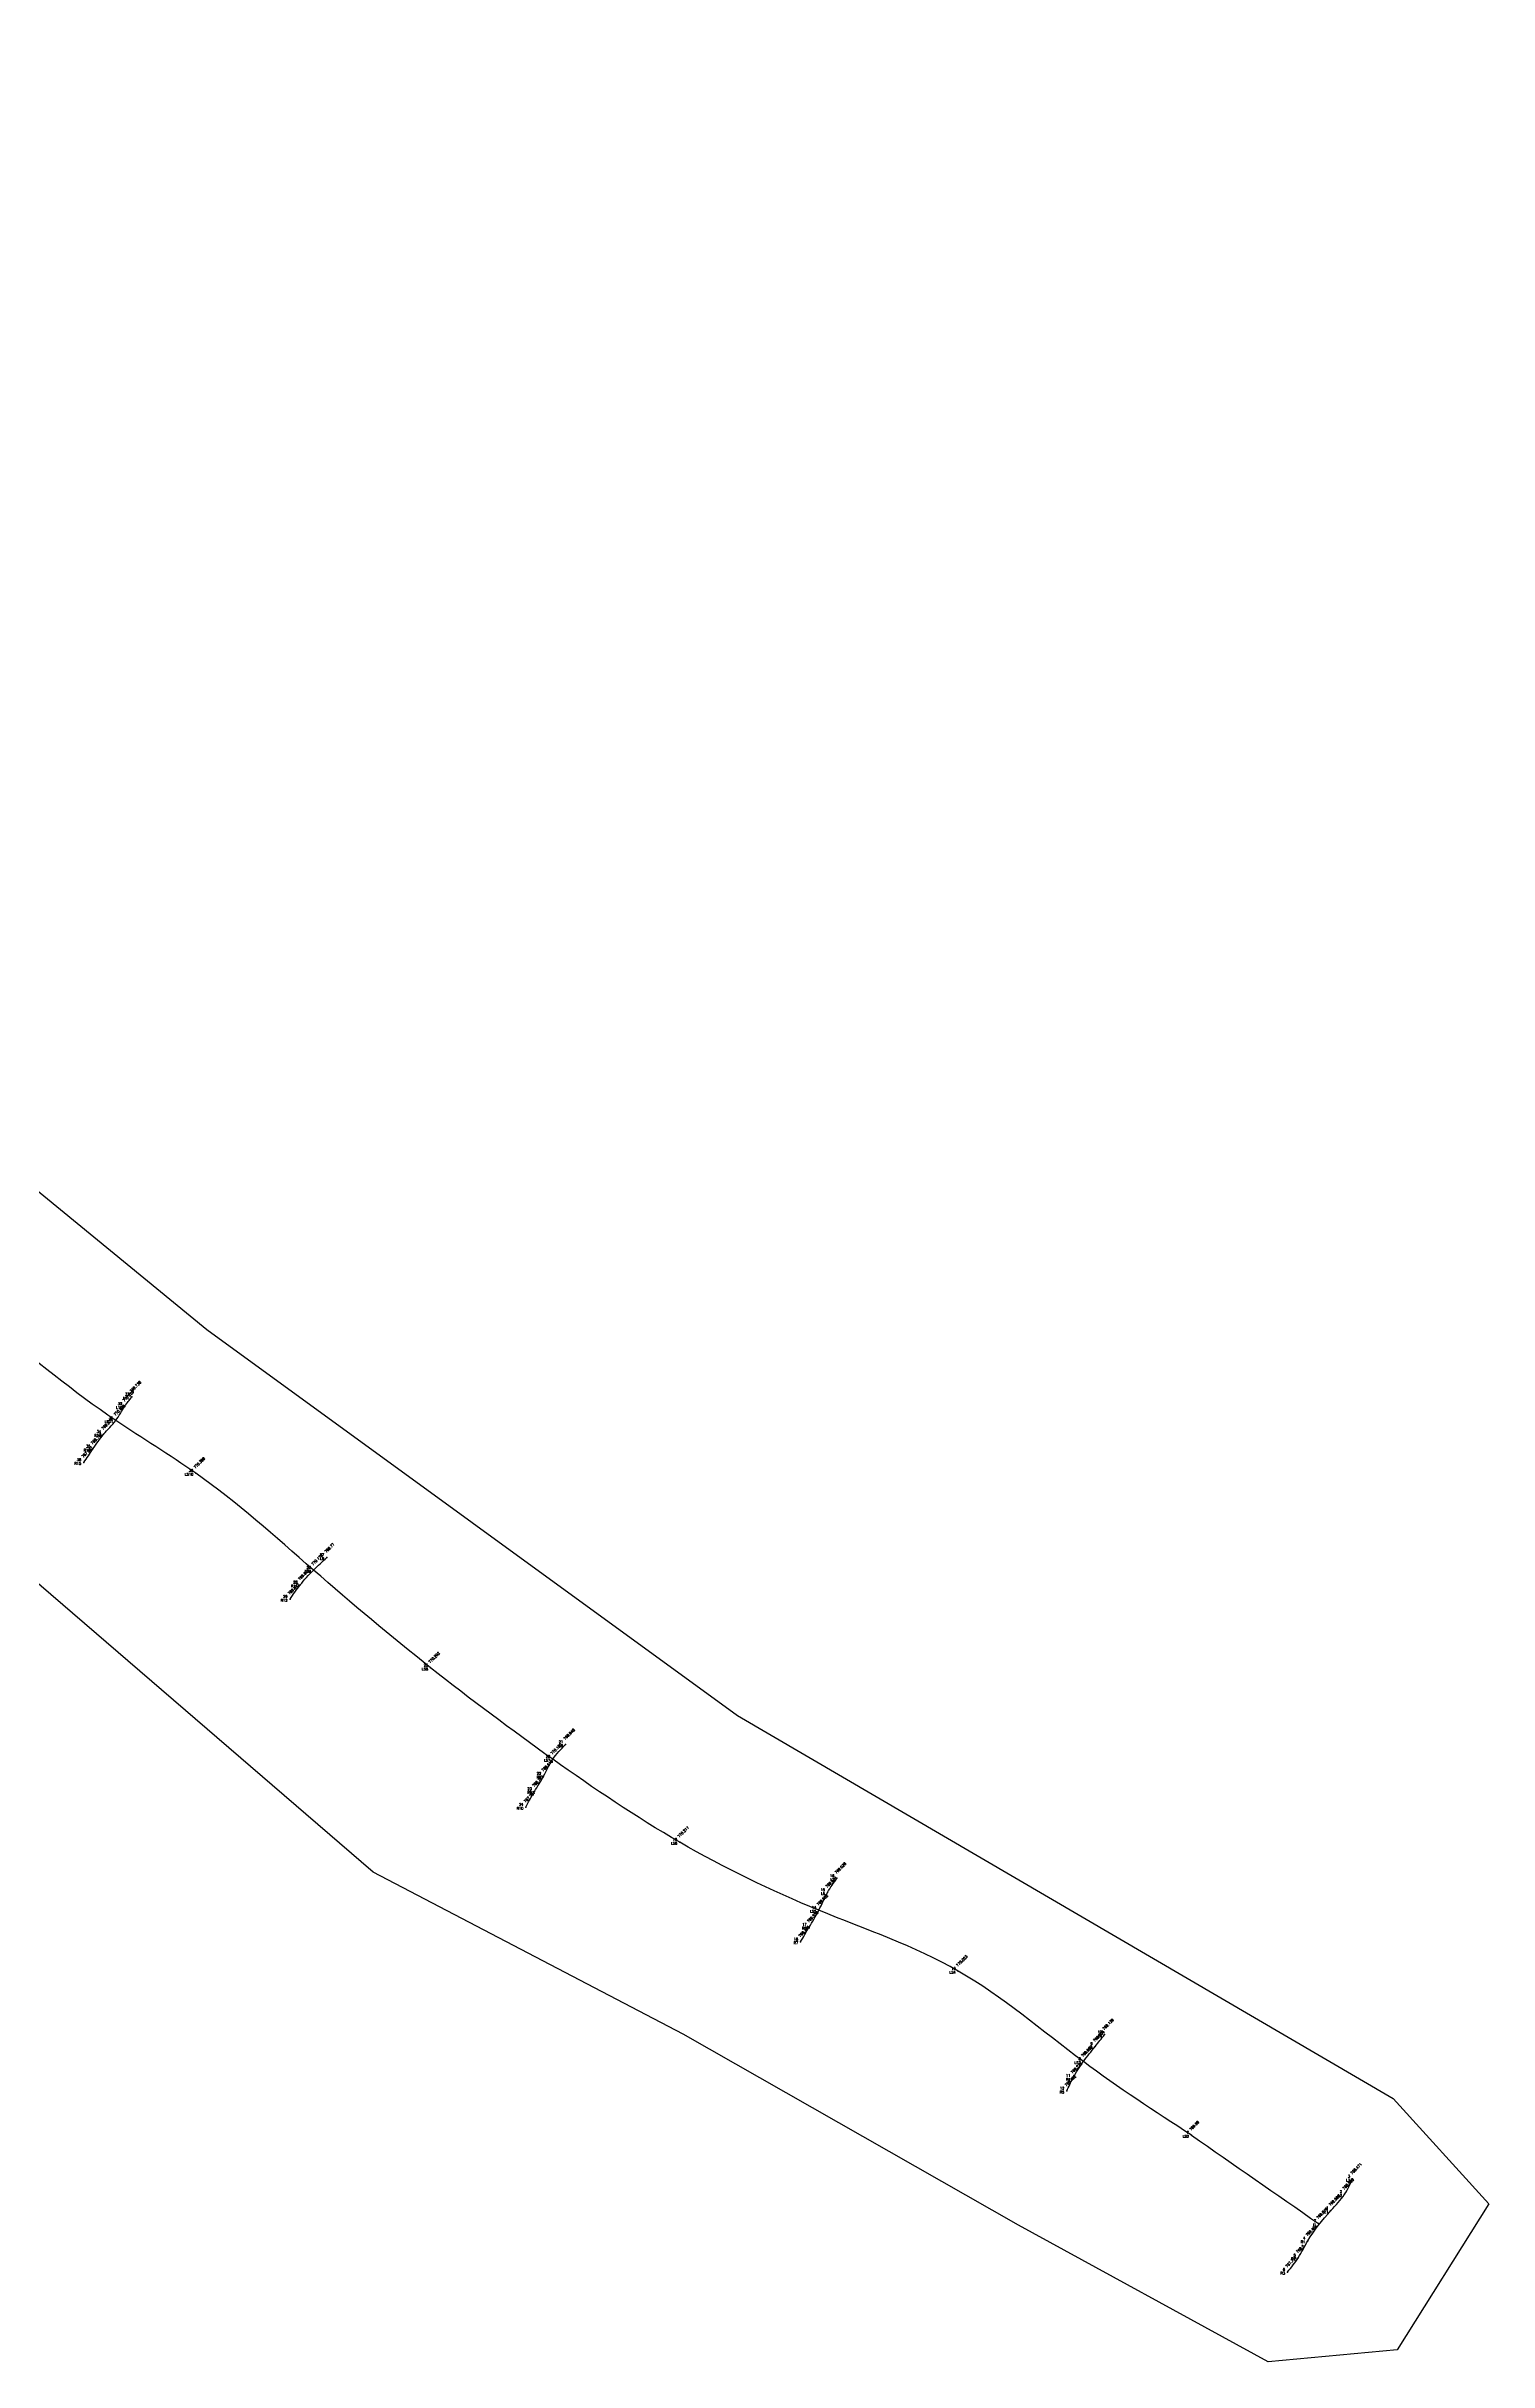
# Model space of a CAD drawing. Header units: millimetres. Extents: x 505 to 14020, y 627 to 6964.
# Drawn here: x 800.8 to 942.1, y 626.5 to 853.2 of the extents above; entities that cross this region are included whole.
import ezdxf
from ezdxf.enums import TextEntityAlignment as Align

# ---------------------------------------------------------------- set-up
doc = ezdxf.new("R2010")
doc.units = ezdxf.units.MM
for name, color, linetype in [('Boundary', 6, 'Continuous'), ('Points', 7, 'Continuous'), ('Points-ELV', 6, 'Continuous'), ('Points-NUM', 4, 'Continuous'), ('Points-TXT', 3, 'Continuous')]:
    doc.layers.add(name, color=color, linetype=linetype)
doc.styles.add('romans', font='romans.shx')

# ---------------------------------------------------------------- blocks, each defined once
blk = doc.blocks.new('POINTS')
at = {"layer": 'Points'}
blk.add_line((0, 0), (0, 0), dxfattribs=at)
blk.add_point((0, 0), dxfattribs=at)
at = {"layer": 'Points-ELV', "style": 'romans'}
blk.add_attdef('ELEV', text='', height=1, rotation=45, dxfattribs=at).set_placement((0, 0), align=Align.BOTTOM_LEFT)
at = {"layer": 'Points-NUM', "style": 'romans'}
blk.add_attdef('PTNUM', text='', height=1, dxfattribs=at).set_placement((0, 0), align=Align.BOTTOM_RIGHT)
at = {"layer": 'Points-TXT', "style": 'romans'}
blk.add_attdef('DESC', text='', height=1, dxfattribs=at).set_placement((0, 0), align=Align.BOTTOM_RIGHT)

msp = doc.modelspace()

# ---------------------------------------------------------------- linework, layer by layer
for points in [[(912.967, 648.71, 769.99), (902.379, 655.921, 769.999), (890.136, 664.768, 770.023), (876.479, 670.736, 769.982), (862.853, 677.391, 770.211), (850.419, 685.514, 770.182), (838.462, 694.46, 770.202), (826.993, 704.031, 770.175), (815.465, 713.515, 770.399), (807.631, 718.67, 770.426), (795.741, 727.771, 770.532), (781.669, 739.228, 770.447), (763.991, 756.343, 770.299), (750.93, 769.497, 770.212), (747.806, 772.493, 769.993), (746.553, 773.723, 769.925), (745.169, 775.329, 769.792), (743.778, 776.627, 769.765), (742.35, 778.051, 769.843), (729.68, 789.929, 769.883), (715.665, 806.134, 770.031), (702.073, 824.88, 769.989), (687.596, 846.578, 770.046), (672.149, 869.737, 769.766), (661.595, 890.131, 769.78), (649.047, 915.245, 769.769), (636.247, 938.94, 769.808), (627.61, 958.402, 770.004), (612.976, 979.791, 770.148), (598.181, 991.529, 770.087), (578.632, 1003.092, 770.164), (561.982, 1014.478, 770.638), (552.136, 1024.014, 770.493), (539.23, 1040.596, 770.264), (525.879, 1055.65, 769.819), (525.282, 1058.47, 770.019), (524.144, 1060.035, 769.993), (522.82, 1061.496, 769.859), (521.551, 1062.902, 769.925), (520.521, 1064.589, 770.049)], [(804.491, 714.571, 767.967), (805.396, 715.884, 768.747), (806.433, 717.319, 769.579), (807.631, 718.67, 770.426), (808.51, 720.053, 770.259), (809.204, 720.973, 769.738)], [(824.693, 701.173, 768.842), (825.685, 702.577, 769.675), (826.993, 704.031, 770.175), (828.287, 705.26, 769.77)], [(847.797, 680.813, 767.767), (848.622, 682.36, 768.782), (849.531, 683.864, 769.616), (850.419, 685.514, 770.182), (851.682, 686.952, 769.948)], [(874.697, 667.644, 768.475), (875.529, 669.082, 769.529), (876.479, 670.736, 769.982), (877.329, 672.479, 769.634), (878.247, 673.855, 769.028)], [(900.767, 653.046, 768.482), (901.361, 654.292, 769.226), (902.379, 655.921, 769.999), (903.542, 657.396, 769.656), (904.455, 658.557, 769.139)], [(912.967, 648.71, 769.99), (925.413, 640.065)], [(922.38, 635.312, 767.727), (923.426, 636.722, 768.5), (924.361, 638.377, 769.404), (926.62, 641.333, 769.585), (927.966, 642.926, 768.868), (928.743, 644.428, 768.471)]]:
    msp.add_spline(points, degree=3)
at = {"layer": 'Boundary'}
msp.add_polyline3d([(676.054, 888.006, 0), (713.707, 825.892, 0), (766.076, 768.92, 0), (816.549, 727.592, 0), (868.502, 689.797, 0), (932.716, 652.311, 0), (942.076, 642.003, 0), (933.098, 627.687, 0), (920.492, 626.542, 0), (896.044, 639.904, 0), (863.191, 658.61, 0), (832.821, 674.454, 0), (790.399, 710.978, 0), (737.092, 754.751, 0), (700.802, 796.745, 0), (662.191, 858.332, 0)], dxfattribs=at)

# ---------------------------------------------------------------- block references
at = {"layer": 'Points', "linetype": 'Continuous'}
ref = msp.add_blockref('POINTS', (808.51, 720.053, 770.259), dxfattribs=at)
ref.add_attrib('PTNUM', '32', dxfattribs={"layer": 'Points-NUM', "height": 0.25, "style": 'romans'}).set_placement((808.26, 720.116, 770.259), align=Align.BOTTOM_RIGHT)
ref.add_attrib('DESC', 'L10', dxfattribs={"layer": 'Points-TXT', "height": 0.25, "style": 'romans'}).set_placement((808.26, 719.741, 770.259), align=Align.BOTTOM_RIGHT)
ref.add_attrib('ELEV', '770.259', dxfattribs={"layer": 'Points-ELV', "height": 0.25, "rotation": 45, "style": 'romans'}).set_placement((808.51, 720.428, 770.259), align=Align.BOTTOM_LEFT)
ref = msp.add_blockref('POINTS', (809.204, 720.973, 769.738), dxfattribs=at)
ref.add_attrib('PTNUM', '33', dxfattribs={"layer": 'Points-NUM', "height": 0.25, "style": 'romans'}).set_placement((808.954, 721.036, 769.738), align=Align.BOTTOM_RIGHT)
ref.add_attrib('DESC', 'L11', dxfattribs={"layer": 'Points-TXT', "height": 0.25, "style": 'romans'}).set_placement((808.954, 720.661, 769.738), align=Align.BOTTOM_RIGHT)
ref.add_attrib('ELEV', '769.738', dxfattribs={"layer": 'Points-ELV', "height": 0.25, "rotation": 45, "style": 'romans'}).set_placement((809.204, 721.348, 769.738), align=Align.BOTTOM_LEFT)
ref = msp.add_blockref('POINTS', (806.433, 717.319, 769.579), dxfattribs=at)
ref.add_attrib('PTNUM', '34', dxfattribs={"layer": 'Points-NUM', "height": 0.25, "style": 'romans'}).set_placement((806.183, 717.382, 769.579), align=Align.BOTTOM_RIGHT)
ref.add_attrib('DESC', 'R13', dxfattribs={"layer": 'Points-TXT', "height": 0.25, "style": 'romans'}).set_placement((806.183, 717.007, 769.579), align=Align.BOTTOM_RIGHT)
ref.add_attrib('ELEV', '769.579', dxfattribs={"layer": 'Points-ELV', "height": 0.25, "rotation": 45, "style": 'romans'}).set_placement((806.433, 717.694, 769.579), align=Align.BOTTOM_LEFT)
ref = msp.add_blockref('POINTS', (807.631, 718.67, 770.426), dxfattribs=at)
ref.add_attrib('PTNUM', '31', dxfattribs={"layer": 'Points-NUM', "height": 0.25, "style": 'romans'}).set_placement((807.381, 718.733, 770.426), align=Align.BOTTOM_RIGHT)
ref.add_attrib('DESC', 'LS11', dxfattribs={"layer": 'Points-TXT', "height": 0.25, "style": 'romans'}).set_placement((807.381, 718.358, 770.426), align=Align.BOTTOM_RIGHT)
ref.add_attrib('ELEV', '770.426', dxfattribs={"layer": 'Points-ELV', "height": 0.25, "rotation": 45, "style": 'romans'}).set_placement((807.631, 719.045, 770.426), align=Align.BOTTOM_LEFT)
ref = msp.add_blockref('POINTS', (805.396, 715.884, 768.747), dxfattribs=at)
ref.add_attrib('PTNUM', '35', dxfattribs={"layer": 'Points-NUM', "height": 0.25, "style": 'romans'}).set_placement((805.146, 715.947, 768.747), align=Align.BOTTOM_RIGHT)
ref.add_attrib('DESC', 'R14', dxfattribs={"layer": 'Points-TXT', "height": 0.25, "style": 'romans'}).set_placement((805.146, 715.572, 768.747), align=Align.BOTTOM_RIGHT)
ref.add_attrib('ELEV', '768.747', dxfattribs={"layer": 'Points-ELV', "height": 0.25, "rotation": 45, "style": 'romans'}).set_placement((805.396, 716.259, 768.747), align=Align.BOTTOM_LEFT)
ref = msp.add_blockref('POINTS', (804.491, 714.571, 767.967), dxfattribs=at)
ref.add_attrib('PTNUM', '36', dxfattribs={"layer": 'Points-NUM', "height": 0.25, "style": 'romans'}).set_placement((804.241, 714.634, 767.967), align=Align.BOTTOM_RIGHT)
ref.add_attrib('DESC', 'R15', dxfattribs={"layer": 'Points-TXT', "height": 0.25, "style": 'romans'}).set_placement((804.241, 714.259, 767.967), align=Align.BOTTOM_RIGHT)
ref.add_attrib('ELEV', '767.967', dxfattribs={"layer": 'Points-ELV', "height": 0.25, "rotation": 45, "style": 'romans'}).set_placement((804.491, 714.946, 767.967), align=Align.BOTTOM_LEFT)
ref = msp.add_blockref('POINTS', (815.465, 713.515, 770.399), dxfattribs=at)
ref.add_attrib('PTNUM', '30', dxfattribs={"layer": 'Points-NUM', "height": 0.25, "style": 'romans'}).set_placement((815.215, 713.578, 770.399), align=Align.BOTTOM_RIGHT)
ref.add_attrib('DESC', 'LS10', dxfattribs={"layer": 'Points-TXT', "height": 0.25, "style": 'romans'}).set_placement((815.215, 713.203, 770.399), align=Align.BOTTOM_RIGHT)
ref.add_attrib('ELEV', '770.399', dxfattribs={"layer": 'Points-ELV', "height": 0.25, "rotation": 45, "style": 'romans'}).set_placement((815.465, 713.89, 770.399), align=Align.BOTTOM_LEFT)
ref = msp.add_blockref('POINTS', (826.993, 704.031, 770.175), dxfattribs=at)
ref.add_attrib('PTNUM', '26', dxfattribs={"layer": 'Points-NUM', "height": 0.25, "style": 'romans'}).set_placement((826.743, 704.094, 770.175), align=Align.BOTTOM_RIGHT)
ref.add_attrib('DESC', 'LS9', dxfattribs={"layer": 'Points-TXT', "height": 0.25, "style": 'romans'}).set_placement((826.743, 703.719, 770.175), align=Align.BOTTOM_RIGHT)
ref.add_attrib('ELEV', '770.175', dxfattribs={"layer": 'Points-ELV', "height": 0.25, "rotation": 45, "style": 'romans'}).set_placement((826.993, 704.406, 770.175), align=Align.BOTTOM_LEFT)
ref = msp.add_blockref('POINTS', (828.287, 705.26, 769.77), dxfattribs=at)
ref.add_attrib('PTNUM', '27', dxfattribs={"layer": 'Points-NUM', "height": 0.25, "style": 'romans'}).set_placement((828.037, 705.323, 769.77), align=Align.BOTTOM_RIGHT)
ref.add_attrib('DESC', 'L9', dxfattribs={"layer": 'Points-TXT', "height": 0.25, "style": 'romans'}).set_placement((828.037, 704.948, 769.77), align=Align.BOTTOM_RIGHT)
ref.add_attrib('ELEV', '769.77', dxfattribs={"layer": 'Points-ELV', "height": 0.25, "rotation": 45, "style": 'romans'}).set_placement((828.287, 705.635, 769.77), align=Align.BOTTOM_LEFT)
ref = msp.add_blockref('POINTS', (824.693, 701.173, 768.842), dxfattribs=at)
ref.add_attrib('PTNUM', '29', dxfattribs={"layer": 'Points-NUM', "height": 0.25, "style": 'romans'}).set_placement((824.443, 701.236, 768.842), align=Align.BOTTOM_RIGHT)
ref.add_attrib('DESC', 'R12', dxfattribs={"layer": 'Points-TXT', "height": 0.25, "style": 'romans'}).set_placement((824.443, 700.861, 768.842), align=Align.BOTTOM_RIGHT)
ref.add_attrib('ELEV', '768.842', dxfattribs={"layer": 'Points-ELV', "height": 0.25, "rotation": 45, "style": 'romans'}).set_placement((824.693, 701.548, 768.842), align=Align.BOTTOM_LEFT)
ref = msp.add_blockref('POINTS', (825.685, 702.577, 769.675), dxfattribs=at)
ref.add_attrib('PTNUM', '28', dxfattribs={"layer": 'Points-NUM', "height": 0.25, "style": 'romans'}).set_placement((825.435, 702.64, 769.675), align=Align.BOTTOM_RIGHT)
ref.add_attrib('DESC', 'R11', dxfattribs={"layer": 'Points-TXT', "height": 0.25, "style": 'romans'}).set_placement((825.435, 702.265, 769.675), align=Align.BOTTOM_RIGHT)
ref.add_attrib('ELEV', '769.675', dxfattribs={"layer": 'Points-ELV', "height": 0.25, "rotation": 45, "style": 'romans'}).set_placement((825.685, 702.952, 769.675), align=Align.BOTTOM_LEFT)
ref = msp.add_blockref('POINTS', (838.462, 694.46, 770.202), dxfattribs=at)
ref.add_attrib('PTNUM', '25', dxfattribs={"layer": 'Points-NUM', "height": 0.25, "style": 'romans'}).set_placement((838.212, 694.523, 770.202), align=Align.BOTTOM_RIGHT)
ref.add_attrib('DESC', 'LS8', dxfattribs={"layer": 'Points-TXT', "height": 0.25, "style": 'romans'}).set_placement((838.212, 694.148, 770.202), align=Align.BOTTOM_RIGHT)
ref.add_attrib('ELEV', '770.202', dxfattribs={"layer": 'Points-ELV', "height": 0.25, "rotation": 45, "style": 'romans'}).set_placement((838.462, 694.835, 770.202), align=Align.BOTTOM_LEFT)
ref = msp.add_blockref('POINTS', (850.419, 685.514, 770.182), dxfattribs=at)
ref.add_attrib('PTNUM', '20', dxfattribs={"layer": 'Points-NUM', "height": 0.25, "style": 'romans'}).set_placement((850.169, 685.577, 770.182), align=Align.BOTTOM_RIGHT)
ref.add_attrib('DESC', 'LS7', dxfattribs={"layer": 'Points-TXT', "height": 0.25, "style": 'romans'}).set_placement((850.169, 685.202, 770.182), align=Align.BOTTOM_RIGHT)
ref.add_attrib('ELEV', '770.182', dxfattribs={"layer": 'Points-ELV', "height": 0.25, "rotation": 45, "style": 'romans'}).set_placement((850.419, 685.889, 770.182), align=Align.BOTTOM_LEFT)
ref = msp.add_blockref('POINTS', (851.682, 686.952, 769.948), dxfattribs=at)
ref.add_attrib('PTNUM', '21', dxfattribs={"layer": 'Points-NUM', "height": 0.25, "style": 'romans'}).set_placement((851.432, 687.015, 769.948), align=Align.BOTTOM_RIGHT)
ref.add_attrib('DESC', 'L8', dxfattribs={"layer": 'Points-TXT', "height": 0.25, "style": 'romans'}).set_placement((851.432, 686.64, 769.948), align=Align.BOTTOM_RIGHT)
ref.add_attrib('ELEV', '769.948', dxfattribs={"layer": 'Points-ELV', "height": 0.25, "rotation": 45, "style": 'romans'}).set_placement((851.682, 687.327, 769.948), align=Align.BOTTOM_LEFT)
ref = msp.add_blockref('POINTS', (849.531, 683.864, 769.616), dxfattribs=at)
ref.add_attrib('PTNUM', '22', dxfattribs={"layer": 'Points-NUM', "height": 0.25, "style": 'romans'}).set_placement((849.281, 683.927, 769.616), align=Align.BOTTOM_RIGHT)
ref.add_attrib('DESC', 'R8', dxfattribs={"layer": 'Points-TXT', "height": 0.25, "style": 'romans'}).set_placement((849.281, 683.552, 769.616), align=Align.BOTTOM_RIGHT)
ref.add_attrib('ELEV', '769.616', dxfattribs={"layer": 'Points-ELV', "height": 0.25, "rotation": 45, "style": 'romans'}).set_placement((849.531, 684.239, 769.616), align=Align.BOTTOM_LEFT)
ref = msp.add_blockref('POINTS', (847.797, 680.813, 767.767), dxfattribs=at)
ref.add_attrib('PTNUM', '24', dxfattribs={"layer": 'Points-NUM', "height": 0.25, "style": 'romans'}).set_placement((847.547, 680.876, 767.767), align=Align.BOTTOM_RIGHT)
ref.add_attrib('DESC', 'R10', dxfattribs={"layer": 'Points-TXT', "height": 0.25, "style": 'romans'}).set_placement((847.547, 680.501, 767.767), align=Align.BOTTOM_RIGHT)
ref.add_attrib('ELEV', '767.767', dxfattribs={"layer": 'Points-ELV', "height": 0.25, "rotation": 45, "style": 'romans'}).set_placement((847.797, 681.188, 767.767), align=Align.BOTTOM_LEFT)
ref = msp.add_blockref('POINTS', (848.622, 682.36, 768.782), dxfattribs=at)
ref.add_attrib('PTNUM', '23', dxfattribs={"layer": 'Points-NUM', "height": 0.25, "style": 'romans'}).set_placement((848.372, 682.423, 768.782), align=Align.BOTTOM_RIGHT)
ref.add_attrib('DESC', 'R9', dxfattribs={"layer": 'Points-TXT', "height": 0.25, "style": 'romans'}).set_placement((848.372, 682.048, 768.782), align=Align.BOTTOM_RIGHT)
ref.add_attrib('ELEV', '768.782', dxfattribs={"layer": 'Points-ELV', "height": 0.25, "rotation": 45, "style": 'romans'}).set_placement((848.622, 682.735, 768.782), align=Align.BOTTOM_LEFT)
ref = msp.add_blockref('POINTS', (862.853, 677.391, 770.211), dxfattribs=at)
ref.add_attrib('PTNUM', '19', dxfattribs={"layer": 'Points-NUM', "height": 0.25, "style": 'romans'}).set_placement((862.603, 677.454, 770.211), align=Align.BOTTOM_RIGHT)
ref.add_attrib('DESC', 'LS6', dxfattribs={"layer": 'Points-TXT', "height": 0.25, "style": 'romans'}).set_placement((862.603, 677.079, 770.211), align=Align.BOTTOM_RIGHT)
ref.add_attrib('ELEV', '770.211', dxfattribs={"layer": 'Points-ELV', "height": 0.25, "rotation": 45, "style": 'romans'}).set_placement((862.853, 677.766, 770.211), align=Align.BOTTOM_LEFT)
ref = msp.add_blockref('POINTS', (878.247, 673.855, 769.028), dxfattribs=at)
ref.add_attrib('PTNUM', '16', dxfattribs={"layer": 'Points-NUM', "height": 0.25, "style": 'romans'}).set_placement((877.997, 673.918, 769.028), align=Align.BOTTOM_RIGHT)
ref.add_attrib('DESC', 'L7', dxfattribs={"layer": 'Points-TXT', "height": 0.25, "style": 'romans'}).set_placement((877.997, 673.543, 769.028), align=Align.BOTTOM_RIGHT)
ref.add_attrib('ELEV', '769.028', dxfattribs={"layer": 'Points-ELV', "height": 0.25, "rotation": 45, "style": 'romans'}).set_placement((878.247, 674.23, 769.028), align=Align.BOTTOM_LEFT)
ref = msp.add_blockref('POINTS', (877.329, 672.479, 769.634), dxfattribs=at)
ref.add_attrib('PTNUM', '15', dxfattribs={"layer": 'Points-NUM', "height": 0.25, "style": 'romans'}).set_placement((877.079, 672.542, 769.634), align=Align.BOTTOM_RIGHT)
ref.add_attrib('DESC', 'L6', dxfattribs={"layer": 'Points-TXT', "height": 0.25, "style": 'romans'}).set_placement((877.079, 672.167, 769.634), align=Align.BOTTOM_RIGHT)
ref.add_attrib('ELEV', '769.634', dxfattribs={"layer": 'Points-ELV', "height": 0.25, "rotation": 45, "style": 'romans'}).set_placement((877.329, 672.854, 769.634), align=Align.BOTTOM_LEFT)
ref = msp.add_blockref('POINTS', (876.479, 670.736, 769.982), dxfattribs=at)
ref.add_attrib('PTNUM', '14', dxfattribs={"layer": 'Points-NUM', "height": 0.25, "style": 'romans'}).set_placement((876.229, 670.799, 769.982), align=Align.BOTTOM_RIGHT)
ref.add_attrib('DESC', 'LS5', dxfattribs={"layer": 'Points-TXT', "height": 0.25, "style": 'romans'}).set_placement((876.229, 670.424, 769.982), align=Align.BOTTOM_RIGHT)
ref.add_attrib('ELEV', '769.982', dxfattribs={"layer": 'Points-ELV', "height": 0.25, "rotation": 45, "style": 'romans'}).set_placement((876.479, 671.111, 769.982), align=Align.BOTTOM_LEFT)
ref = msp.add_blockref('POINTS', (874.697, 667.644, 768.475), dxfattribs=at)
ref.add_attrib('PTNUM', '18', dxfattribs={"layer": 'Points-NUM', "height": 0.25, "style": 'romans'}).set_placement((874.447, 667.707, 768.475), align=Align.BOTTOM_RIGHT)
ref.add_attrib('DESC', 'R7', dxfattribs={"layer": 'Points-TXT', "height": 0.25, "style": 'romans'}).set_placement((874.447, 667.332, 768.475), align=Align.BOTTOM_RIGHT)
ref.add_attrib('ELEV', '768.475', dxfattribs={"layer": 'Points-ELV', "height": 0.25, "rotation": 45, "style": 'romans'}).set_placement((874.697, 668.019, 768.475), align=Align.BOTTOM_LEFT)
ref = msp.add_blockref('POINTS', (875.529, 669.082, 769.529), dxfattribs=at)
ref.add_attrib('PTNUM', '17', dxfattribs={"layer": 'Points-NUM', "height": 0.25, "style": 'romans'}).set_placement((875.279, 669.145, 769.529), align=Align.BOTTOM_RIGHT)
ref.add_attrib('DESC', 'R6', dxfattribs={"layer": 'Points-TXT', "height": 0.25, "style": 'romans'}).set_placement((875.279, 668.77, 769.529), align=Align.BOTTOM_RIGHT)
ref.add_attrib('ELEV', '769.529', dxfattribs={"layer": 'Points-ELV', "height": 0.25, "rotation": 45, "style": 'romans'}).set_placement((875.529, 669.457, 769.529), align=Align.BOTTOM_LEFT)
ref = msp.add_blockref('POINTS', (890.136, 664.768, 770.023), dxfattribs=at)
ref.add_attrib('PTNUM', '13', dxfattribs={"layer": 'Points-NUM', "height": 0.25, "style": 'romans'}).set_placement((889.886, 664.831, 770.023), align=Align.BOTTOM_RIGHT)
ref.add_attrib('DESC', 'LS4', dxfattribs={"layer": 'Points-TXT', "height": 0.25, "style": 'romans'}).set_placement((889.886, 664.456, 770.023), align=Align.BOTTOM_RIGHT)
ref.add_attrib('ELEV', '770.023', dxfattribs={"layer": 'Points-ELV', "height": 0.25, "rotation": 45, "style": 'romans'}).set_placement((890.136, 665.143, 770.023), align=Align.BOTTOM_LEFT)
ref = msp.add_blockref('POINTS', (904.455, 658.557, 769.139), dxfattribs=at)
ref.add_attrib('PTNUM', '10', dxfattribs={"layer": 'Points-NUM', "height": 0.25, "style": 'romans'}).set_placement((904.205, 658.62, 769.139), align=Align.BOTTOM_RIGHT)
ref.add_attrib('DESC', 'L5', dxfattribs={"layer": 'Points-TXT', "height": 0.25, "style": 'romans'}).set_placement((904.205, 658.245, 769.139), align=Align.BOTTOM_RIGHT)
ref.add_attrib('ELEV', '769.139', dxfattribs={"layer": 'Points-ELV', "height": 0.25, "rotation": 45, "style": 'romans'}).set_placement((904.455, 658.932, 769.139), align=Align.BOTTOM_LEFT)
ref = msp.add_blockref('POINTS', (902.379, 655.921, 769.999), dxfattribs=at)
ref.add_attrib('PTNUM', '8', dxfattribs={"layer": 'Points-NUM', "height": 0.25, "style": 'romans'}).set_placement((902.129, 655.984, 769.999), align=Align.BOTTOM_RIGHT)
ref.add_attrib('DESC', 'LS3', dxfattribs={"layer": 'Points-TXT', "height": 0.25, "style": 'romans'}).set_placement((902.129, 655.609, 769.999), align=Align.BOTTOM_RIGHT)
ref.add_attrib('ELEV', '769.999', dxfattribs={"layer": 'Points-ELV', "height": 0.25, "rotation": 45, "style": 'romans'}).set_placement((902.379, 656.296, 769.999), align=Align.BOTTOM_LEFT)
ref = msp.add_blockref('POINTS', (903.542, 657.396, 769.656), dxfattribs=at)
ref.add_attrib('PTNUM', '9', dxfattribs={"layer": 'Points-NUM', "height": 0.25, "style": 'romans'}).set_placement((903.292, 657.459, 769.656), align=Align.BOTTOM_RIGHT)
ref.add_attrib('DESC', 'L4', dxfattribs={"layer": 'Points-TXT', "height": 0.25, "style": 'romans'}).set_placement((903.292, 657.084, 769.656), align=Align.BOTTOM_RIGHT)
ref.add_attrib('ELEV', '769.656', dxfattribs={"layer": 'Points-ELV', "height": 0.25, "rotation": 45, "style": 'romans'}).set_placement((903.542, 657.771, 769.656), align=Align.BOTTOM_LEFT)
ref = msp.add_blockref('POINTS', (901.361, 654.292, 769.226), dxfattribs=at)
ref.add_attrib('PTNUM', '11', dxfattribs={"layer": 'Points-NUM', "height": 0.25, "style": 'romans'}).set_placement((901.111, 654.355, 769.226), align=Align.BOTTOM_RIGHT)
ref.add_attrib('DESC', 'R4', dxfattribs={"layer": 'Points-TXT', "height": 0.25, "style": 'romans'}).set_placement((901.111, 653.98, 769.226), align=Align.BOTTOM_RIGHT)
ref.add_attrib('ELEV', '769.226', dxfattribs={"layer": 'Points-ELV', "height": 0.25, "rotation": 45, "style": 'romans'}).set_placement((901.361, 654.667, 769.226), align=Align.BOTTOM_LEFT)
ref = msp.add_blockref('POINTS', (900.767, 653.046, 768.482), dxfattribs=at)
ref.add_attrib('PTNUM', '12', dxfattribs={"layer": 'Points-NUM', "height": 0.25, "style": 'romans'}).set_placement((900.517, 653.109, 768.482), align=Align.BOTTOM_RIGHT)
ref.add_attrib('DESC', 'R5', dxfattribs={"layer": 'Points-TXT', "height": 0.25, "style": 'romans'}).set_placement((900.517, 652.734, 768.482), align=Align.BOTTOM_RIGHT)
ref.add_attrib('ELEV', '768.482', dxfattribs={"layer": 'Points-ELV', "height": 0.25, "rotation": 45, "style": 'romans'}).set_placement((900.767, 653.421, 768.482), align=Align.BOTTOM_LEFT)
ref = msp.add_blockref('POINTS', (912.967, 648.71, 769.99), dxfattribs=at)
ref.add_attrib('PTNUM', '7', dxfattribs={"layer": 'Points-NUM', "height": 0.25, "style": 'romans'}).set_placement((912.717, 648.773, 769.99), align=Align.BOTTOM_RIGHT)
ref.add_attrib('DESC', 'LS2', dxfattribs={"layer": 'Points-TXT', "height": 0.25, "style": 'romans'}).set_placement((912.717, 648.398, 769.99), align=Align.BOTTOM_RIGHT)
ref.add_attrib('ELEV', '769.99', dxfattribs={"layer": 'Points-ELV', "height": 0.25, "rotation": 45, "style": 'romans'}).set_placement((912.967, 649.085, 769.99), align=Align.BOTTOM_LEFT)
ref = msp.add_blockref('POINTS', (928.743, 644.428, 768.471), dxfattribs=at)
ref.add_attrib('PTNUM', '3', dxfattribs={"layer": 'Points-NUM', "height": 0.25, "style": 'romans'}).set_placement((928.493, 644.491, 768.471), align=Align.BOTTOM_RIGHT)
ref.add_attrib('DESC', 'L3', dxfattribs={"layer": 'Points-TXT', "height": 0.25, "style": 'romans'}).set_placement((928.493, 644.116, 768.471), align=Align.BOTTOM_RIGHT)
ref.add_attrib('ELEV', '768.471', dxfattribs={"layer": 'Points-ELV', "height": 0.25, "rotation": 45, "style": 'romans'}).set_placement((928.743, 644.803, 768.471), align=Align.BOTTOM_LEFT)
ref = msp.add_blockref('POINTS', (927.966, 642.926, 768.868), dxfattribs=at)
ref.add_attrib('PTNUM', '2', dxfattribs={"layer": 'Points-NUM', "height": 0.25, "style": 'romans'}).set_placement((927.716, 642.989, 768.868), align=Align.BOTTOM_RIGHT)
ref.add_attrib('DESC', 'L2', dxfattribs={"layer": 'Points-TXT', "height": 0.25, "style": 'romans'}).set_placement((927.716, 642.614, 768.868), align=Align.BOTTOM_RIGHT)
ref.add_attrib('ELEV', '768.868', dxfattribs={"layer": 'Points-ELV', "height": 0.25, "rotation": 45, "style": 'romans'}).set_placement((927.966, 643.301, 768.868), align=Align.BOTTOM_LEFT)
ref = msp.add_blockref('POINTS', (925.413, 640.065), dxfattribs=at)
ref.add_attrib('PTNUM', '7', dxfattribs={"layer": 'Points-NUM', "height": 0.25, "style": 'romans'}).set_placement((925.163, 640.127), align=Align.BOTTOM_RIGHT)
ref.add_attrib('DESC', 'I1', dxfattribs={"layer": 'Points-TXT', "height": 0.25, "style": 'romans'}).set_placement((925.163, 639.752), align=Align.BOTTOM_RIGHT)
ref.add_attrib('ELEV', '769.819', dxfattribs={"layer": 'Points-ELV', "height": 0.25, "rotation": 45, "style": 'romans'}).set_placement((925.413, 640.44), align=Align.BOTTOM_LEFT)
ref = msp.add_blockref('POINTS', (926.62, 641.333, 769.585), dxfattribs=at)
ref.add_attrib('PTNUM', '1', dxfattribs={"layer": 'Points-NUM', "height": 0.25, "style": 'romans'}).set_placement((926.37, 641.396, 769.585), align=Align.BOTTOM_RIGHT)
ref.add_attrib('DESC', 'L1', dxfattribs={"layer": 'Points-TXT', "height": 0.25, "style": 'romans'}).set_placement((926.37, 641.021, 769.585), align=Align.BOTTOM_RIGHT)
ref.add_attrib('ELEV', '769.585', dxfattribs={"layer": 'Points-ELV', "height": 0.25, "rotation": 45, "style": 'romans'}).set_placement((926.62, 641.708, 769.585), align=Align.BOTTOM_LEFT)
ref = msp.add_blockref('POINTS', (924.361, 638.377, 769.404), dxfattribs=at)
ref.add_attrib('PTNUM', '4', dxfattribs={"layer": 'Points-NUM', "height": 0.25, "style": 'romans'}).set_placement((924.111, 638.44, 769.404), align=Align.BOTTOM_RIGHT)
ref.add_attrib('DESC', 'R1', dxfattribs={"layer": 'Points-TXT', "height": 0.25, "style": 'romans'}).set_placement((924.111, 638.065, 769.404), align=Align.BOTTOM_RIGHT)
ref.add_attrib('ELEV', '769.404', dxfattribs={"layer": 'Points-ELV', "height": 0.25, "rotation": 45, "style": 'romans'}).set_placement((924.361, 638.752, 769.404), align=Align.BOTTOM_LEFT)
ref = msp.add_blockref('POINTS', (922.38, 635.312, 767.727), dxfattribs=at)
ref.add_attrib('PTNUM', '6', dxfattribs={"layer": 'Points-NUM', "height": 0.25, "style": 'romans'}).set_placement((922.13, 635.375, 767.727), align=Align.BOTTOM_RIGHT)
ref.add_attrib('DESC', 'R3', dxfattribs={"layer": 'Points-TXT', "height": 0.25, "style": 'romans'}).set_placement((922.13, 635, 767.727), align=Align.BOTTOM_RIGHT)
ref.add_attrib('ELEV', '767.727', dxfattribs={"layer": 'Points-ELV', "height": 0.25, "rotation": 45, "style": 'romans'}).set_placement((922.38, 635.687, 767.727), align=Align.BOTTOM_LEFT)
ref = msp.add_blockref('POINTS', (923.426, 636.722, 768.5), dxfattribs=at)
ref.add_attrib('PTNUM', '5', dxfattribs={"layer": 'Points-NUM', "height": 0.25, "style": 'romans'}).set_placement((923.176, 636.785, 768.5), align=Align.BOTTOM_RIGHT)
ref.add_attrib('DESC', 'R2', dxfattribs={"layer": 'Points-TXT', "height": 0.25, "style": 'romans'}).set_placement((923.176, 636.41, 768.5), align=Align.BOTTOM_RIGHT)
ref.add_attrib('ELEV', '768.5', dxfattribs={"layer": 'Points-ELV', "height": 0.25, "rotation": 45, "style": 'romans'}).set_placement((923.426, 637.097, 768.5), align=Align.BOTTOM_LEFT)

doc.saveas('drawing.dxf')
